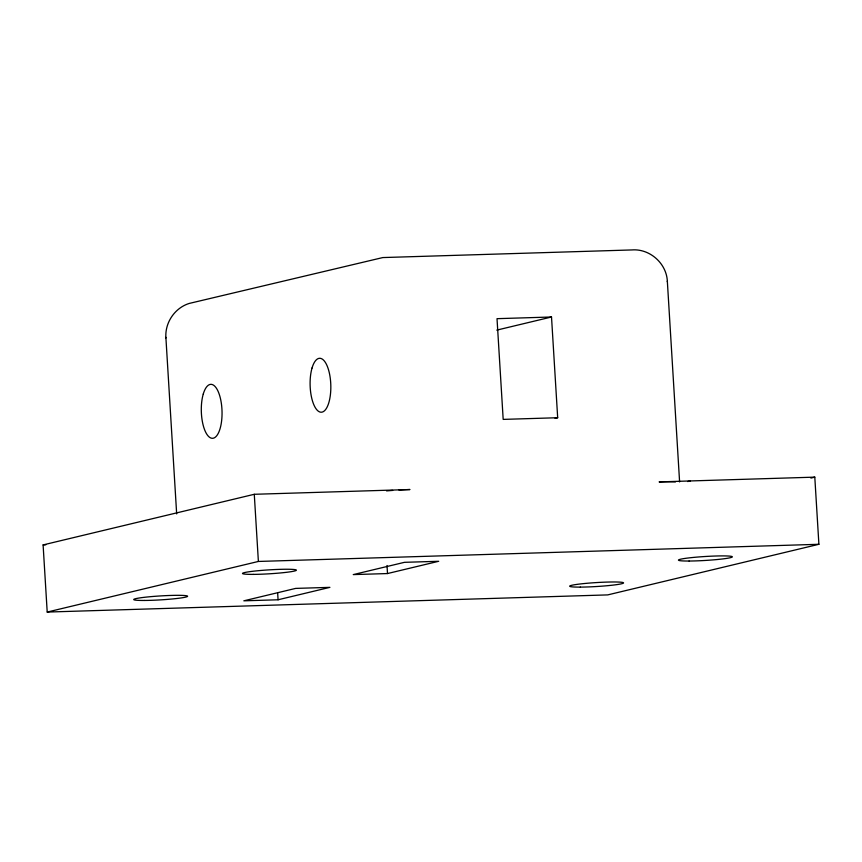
<?xml version="1.0" encoding="UTF-8"?>
<svg xmlns="http://www.w3.org/2000/svg" width="862" height="862" viewBox="0 0 862 862"><rect width="100%" height="100%" fill="white"/><g stroke="black" fill="none" stroke-linecap="round" stroke-linejoin="round"><path stroke-width="1.29" d="M165.903 337.979C164.771 322.808 174.663 307.971 189.231 303.435L382.803 257.566L631.921 249.937C649.711 248.493 666.466 263.298 667.339 281.152L679.601 481.912M496.76 330.124L551.518 317L557.682 417.725L555.074 418.35M675.409 481.955A33.726 2.467 -3.5 0 0 659.096 481.901L814.795 477.139L818.9 544.288L607.721 594.899L47.205 612.063L43.1 544.913L254.279 494.292L409.978 489.53A33.726 2.467 -3.5 0 0 398.987 490.015M47.205 612.063L258.385 561.453L818.9 544.288M687.671 481.556L690.236 480.953M278.07 599.78L329.909 587.356L295.655 588.401L243.817 600.825L278.07 599.78L277.661 593.078M387.501 573.553L438.704 561.281L404.45 562.326L353.248 574.598L387.501 573.553L387.016 565.515M810.883 478.076L814.795 477.139M551.518 317L497.018 318.671L503.182 419.395L557.682 417.725M43.1 544.913L45.783 544.827M254.279 494.292L258.385 561.453M165.881 337.333L176.667 513.924M667.339 281.152L667.36 281.799M386.564 490.898A33.726 2.467 -3.5 0 1 392.695 490.413M144.342 600.458A26.981 1.972 -3.5 0 0 187.399 596.515A26.981 1.972 -3.5 0 0 150.311 596.698A26.981 1.972 -3.5 0 0 144.342 600.458M253.137 574.383A26.981 1.972 -3.5 0 0 296.183 570.439A26.981 1.972 -3.5 0 0 259.096 570.622A26.981 1.972 -3.5 0 0 253.137 574.383M312.055 367.977A26.981 10.344 88.2 0 0 319.393 411.82A26.981 10.344 88.2 0 0 329.92 375.918A26.981 10.344 88.2 0 0 312.055 367.977M689.083 561.033A26.981 1.972 -3.5 0 0 732.14 557.089A26.981 1.972 -3.5 0 0 695.052 557.272A26.981 1.972 -3.5 0 0 689.083 561.033M580.298 587.108A26.981 1.972 -3.5 0 0 623.345 583.165A26.981 1.972 -3.5 0 0 586.257 583.348A26.981 1.972 -3.5 0 0 580.298 587.108M203.26 394.053A26.981 10.344 88.2 0 0 210.597 437.896A26.981 10.344 88.2 0 0 221.135 401.983A26.981 10.344 88.2 0 0 203.26 394.053"/></g></svg>
